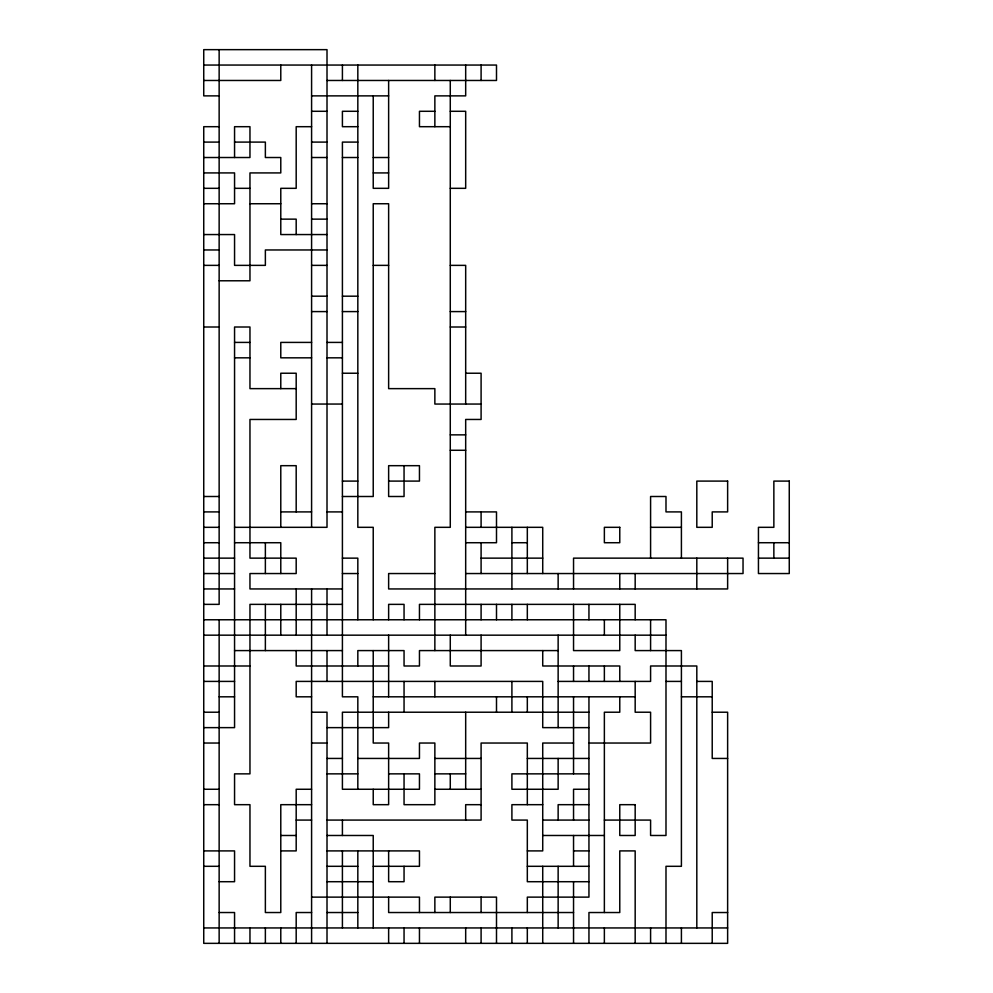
<?xml version="1.0" encoding="UTF-8"?>
<svg xmlns="http://www.w3.org/2000/svg" width="993" height="993" viewBox="0 0 993 993"><rect width="100%" height="100%" fill="white"/><g stroke="black" fill="none" stroke-linecap="round" stroke-linejoin="round"><path stroke-width="1.49" d="M203.739 65.054L496.5 65.054L496.5 80.47L327.007 80.47M203.739 80.47L280.783 80.47L280.783 65.054M219.143 95.874L203.739 95.874L203.739 49.65L327.007 49.65L327.007 527.32L234.559 527.32M311.591 95.874L388.635 95.874M311.591 111.29L327.007 111.29M357.828 111.29L342.411 111.29L342.411 126.694L357.828 126.694M434.86 111.29L419.456 111.29L419.456 126.694L450.276 126.694M450.276 111.29L465.68 111.29L465.68 188.322L450.276 188.322M219.143 126.694L203.739 126.694L203.739 943.35L727.633 943.35L727.633 712.217L712.217 712.217M311.591 126.694L296.187 126.694L296.187 188.322L280.783 188.322L280.783 234.559L327.007 234.559M203.739 142.098L219.143 142.098M234.559 142.098L265.367 142.098L265.367 157.515L280.783 157.515L280.783 172.919L249.963 172.919L249.963 280.783L219.143 280.783M311.591 142.098L327.007 142.098M357.828 142.098L342.411 142.098L342.411 696.813L357.828 696.813L357.828 789.261M203.739 157.515L249.963 157.515L249.963 126.694L234.559 126.694L234.559 157.515M311.591 157.515L327.007 157.515M342.411 157.515L357.828 157.515M373.231 157.515L388.635 157.515M203.739 172.919L234.559 172.919L234.559 203.739L203.739 203.739M373.231 172.919L388.635 172.919M203.739 188.322L219.143 188.322M234.559 188.322L249.963 188.322M249.963 203.739L280.783 203.739M311.591 203.739L327.007 203.739M280.783 219.143L296.187 219.143L296.187 234.559M311.591 219.143L327.007 219.143M203.739 234.559L234.559 234.559L234.559 265.367L265.367 265.367L265.367 249.963L327.007 249.963M203.739 249.963L219.143 249.963M203.739 265.367L219.143 265.367M311.591 265.367L327.007 265.367M373.231 265.367L388.635 265.367M450.276 265.367L465.68 265.367L465.68 404.052M311.591 296.187L327.007 296.187M342.411 296.187L357.828 296.187M311.591 311.591L327.007 311.591M342.411 311.591L357.828 311.591M450.276 311.591L465.68 311.591M203.739 327.007L219.143 327.007M450.276 327.007L465.68 327.007M234.559 342.411L249.963 342.411M311.591 342.411L280.783 342.411L280.783 357.828L311.591 357.828M327.007 342.411L342.411 342.411M234.559 357.828L249.963 357.828M327.007 357.828L342.411 357.828M342.411 373.231L357.828 373.231M465.68 373.231L481.096 373.231L481.096 419.456L465.68 419.456L465.68 635.172M296.187 388.635L249.963 388.635L249.963 327.007L234.559 327.007L234.559 727.633L203.739 727.633M311.591 404.052L342.411 404.052M481.096 404.052L434.86 404.052L434.86 388.635L388.635 388.635L388.635 203.739L373.231 203.739L373.231 496.5L342.411 496.5M450.276 434.86L465.68 434.86M450.276 450.276L465.68 450.276M342.411 481.096L357.828 481.096M388.635 481.096L419.456 481.096L419.456 465.68L388.635 465.68L388.635 496.5L404.052 496.5L404.052 465.68M203.739 496.5L219.143 496.5M203.739 511.904L219.143 511.904M280.783 511.904L311.591 511.904M327.007 511.904L342.411 511.904M465.68 511.904L496.5 511.904L496.5 542.724L465.68 542.724M203.739 527.32L219.143 527.32M465.68 527.32L542.724 527.32L542.724 573.544M650.589 527.32L681.409 527.32M203.739 542.724L219.143 542.724M234.559 542.724L280.783 542.724L280.783 573.544M511.904 542.724L527.32 542.724M758.441 542.724L789.261 542.724M203.739 558.14L234.559 558.14M342.411 558.14L357.828 558.14L357.828 619.769M481.096 558.14L542.724 558.14M758.441 558.14L789.261 558.14M203.739 573.544L234.559 573.544M342.411 573.544L357.828 573.544M434.86 573.544L388.635 573.544L388.635 588.948L727.633 588.948L727.633 558.14M465.68 573.544L743.037 573.544L743.037 558.14L573.544 558.14L573.544 588.948M203.739 588.948L234.559 588.948M342.411 588.948L249.963 588.948L249.963 573.544L296.187 573.544L296.187 558.14L249.963 558.14L249.963 419.456L296.187 419.456L296.187 373.231L280.783 373.231L280.783 388.635M203.739 604.365L219.143 604.365L219.143 49.65M342.411 604.365L249.963 604.365L249.963 773.857L234.559 773.857L234.559 804.678L249.963 804.678L249.963 866.306L265.367 866.306L265.367 912.53L280.783 912.53L280.783 804.678L311.591 804.678M203.739 619.769L665.993 619.769L665.993 835.485L650.589 835.485L650.589 820.081L604.365 820.081M203.739 635.172L665.993 635.172M234.559 650.589L342.411 650.589M558.14 650.589L419.456 650.589L419.456 665.993L404.052 665.993L404.052 650.589L357.828 650.589L357.828 665.993M203.739 665.993L249.963 665.993M388.635 665.993L296.187 665.993L296.187 650.589M203.739 681.409L234.559 681.409M558.14 681.409L650.589 681.409L650.589 665.993L696.813 665.993L696.813 927.946M665.993 681.409L681.409 681.409M696.813 681.409L712.217 681.409L712.217 758.441L727.633 758.441M219.143 696.813L234.559 696.813M311.591 696.813L296.187 696.813L296.187 681.409L542.724 681.409L542.724 727.633L588.948 727.633M373.231 696.813L635.172 696.813M681.409 696.813L712.217 696.813M203.739 712.217L219.143 712.217M311.591 712.217L327.007 712.217L327.007 943.35M588.948 712.217L342.411 712.217L342.411 789.261L419.456 789.261L419.456 773.857L388.635 773.857M327.007 727.633L388.635 727.633L388.635 712.217M203.739 743.037L219.143 743.037M311.591 743.037L327.007 743.037M573.544 743.037L542.724 743.037L542.724 850.902L527.32 850.902M588.948 743.037L650.589 743.037L650.589 712.217L635.172 712.217L635.172 681.409M327.007 758.441L342.411 758.441M357.828 758.441L419.456 758.441L419.456 743.037L434.86 743.037L434.86 804.678L404.052 804.678L404.052 773.857M434.86 758.441L481.096 758.441M527.32 758.441L588.948 758.441M327.007 773.857L357.828 773.857M434.86 773.857L465.68 773.857M588.948 773.857L511.904 773.857L511.904 789.261L558.14 789.261L558.14 758.441M203.739 789.261L219.143 789.261M311.591 789.261L296.187 789.261L296.187 850.902L280.783 850.902M434.86 789.261L481.096 789.261M588.948 789.261L573.544 789.261L573.544 820.081M203.739 804.678L219.143 804.678M481.096 804.678L465.68 804.678L465.68 820.081M542.724 804.678L511.904 804.678L511.904 820.081L527.32 820.081L527.32 881.71L588.948 881.71M588.948 804.678L558.14 804.678L558.14 820.081M296.187 820.081L311.591 820.081M327.007 820.081L481.096 820.081L481.096 743.037L527.32 743.037L527.32 804.678M542.724 820.081L588.948 820.081M280.783 835.485L296.187 835.485M327.007 835.485L373.231 835.485L373.231 927.946M542.724 835.485L604.365 835.485M203.739 850.902L234.559 850.902L234.559 881.71L219.143 881.71M327.007 850.902L419.456 850.902L419.456 866.306L373.231 866.306M573.544 850.902L588.948 850.902M203.739 866.306L219.143 866.306M327.007 866.306L357.828 866.306M527.32 866.306L588.948 866.306M327.007 881.71L373.231 881.71M311.591 897.126L419.456 897.126L419.456 912.53M219.143 912.53L234.559 912.53L234.559 943.35M311.591 912.53L296.187 912.53L296.187 943.35M327.007 912.53L357.828 912.53M573.544 912.53L388.635 912.53L388.635 897.126M727.633 912.53L712.217 912.53L712.217 943.35M203.739 927.946L727.633 927.946M773.857 542.724L773.857 558.14M696.813 558.14L696.813 588.948M681.409 558.14L681.409 511.904L665.993 511.904L665.993 496.5L650.589 496.5L650.589 558.14M681.409 927.946L681.409 943.35M665.993 943.35L665.993 866.306L681.409 866.306L681.409 650.589L635.172 650.589L635.172 635.172M650.589 619.769L650.589 650.589M650.589 927.946L650.589 943.35M635.172 573.544L635.172 588.948M635.172 619.769L635.172 604.365L419.456 604.365L419.456 619.769M635.172 943.35L635.172 850.902L619.769 850.902L619.769 912.53L588.948 912.53L588.948 943.35M619.769 573.544L619.769 588.948M619.769 604.365L619.769 650.589L573.544 650.589L573.544 604.365M619.769 681.409L619.769 665.993L542.724 665.993L542.724 650.589M619.769 696.813L619.769 712.217L604.365 712.217L604.365 912.53M604.365 619.769L604.365 635.172M604.365 665.993L604.365 681.409M604.365 927.946L604.365 943.35M588.948 604.365L588.948 619.769M588.948 665.993L588.948 681.409M588.948 696.813L588.948 897.126L527.32 897.126L527.32 912.53M573.544 665.993L573.544 681.409M573.544 696.813L573.544 773.857M573.544 835.485L573.544 866.306M573.544 881.71L573.544 943.35M558.14 573.544L558.14 588.948M558.14 635.172L558.14 727.633M558.14 866.306L558.14 927.946M542.724 866.306L542.724 943.35M527.32 527.32L527.32 573.544M527.32 604.365L527.32 619.769M527.32 696.813L527.32 712.217M527.32 927.946L527.32 943.35M511.904 527.32L511.904 588.948M511.904 604.365L511.904 619.769M511.904 681.409L511.904 712.217M511.904 927.946L511.904 943.35M496.5 604.365L496.5 619.769M496.5 696.813L496.5 712.217M496.5 943.35L496.5 897.126L434.86 897.126L434.86 912.53M481.096 65.054L481.096 80.47M481.096 511.904L481.096 527.32M481.096 542.724L481.096 573.544M481.096 604.365L481.096 619.769M481.096 635.172L481.096 665.993L450.276 665.993L450.276 635.172M481.096 897.126L481.096 912.53M481.096 927.946L481.096 943.35M465.68 65.054L465.68 95.874L434.86 95.874L434.86 126.694M465.68 712.217L465.68 789.261M465.68 927.946L465.68 943.35M450.276 80.47L450.276 527.32L434.86 527.32L434.86 650.589M450.276 773.857L450.276 789.261M450.276 897.126L450.276 912.53M434.86 65.054L434.86 80.47M434.86 681.409L434.86 696.813M419.456 927.946L419.456 943.35M404.052 619.769L404.052 604.365L388.635 604.365L388.635 619.769M404.052 681.409L404.052 712.217M404.052 866.306L404.052 881.71L388.635 881.71L388.635 850.902M404.052 927.946L404.052 943.35M388.635 80.47L388.635 188.322L373.231 188.322L373.231 95.874M388.635 635.172L388.635 696.813M388.635 927.946L388.635 943.35M373.231 619.769L373.231 527.32L357.828 527.32L357.828 65.054M373.231 650.589L373.231 743.037L388.635 743.037L388.635 804.678L373.231 804.678L373.231 789.261M357.828 850.902L357.828 927.946M342.411 65.054L342.411 80.47M342.411 820.081L342.411 835.485M342.411 850.902L342.411 927.946M327.007 588.948L327.007 635.172M327.007 650.589L327.007 681.409M311.591 65.054L311.591 527.32M311.591 588.948L311.591 943.35M296.187 511.904L296.187 465.68L280.783 465.68L280.783 527.32M296.187 588.948L296.187 635.172M280.783 604.365L280.783 635.172M280.783 927.946L280.783 943.35M265.367 542.724L265.367 573.544M265.367 604.365L265.367 650.589M265.367 927.946L265.367 943.35M249.963 927.946L249.963 943.35M219.143 619.769L219.143 943.35M727.633 481.096L696.813 481.096L696.813 527.32L712.217 527.32L712.217 511.904L727.633 511.904L727.633 481.096M789.261 481.096L773.857 481.096L773.857 527.32L758.441 527.32L758.441 573.544L789.261 573.544L789.261 481.096M619.769 527.32L604.365 527.32L604.365 542.724L619.769 542.724L619.769 527.32M635.172 804.678L619.769 804.678L619.769 835.485L635.172 835.485L635.172 804.678"/></g></svg>
